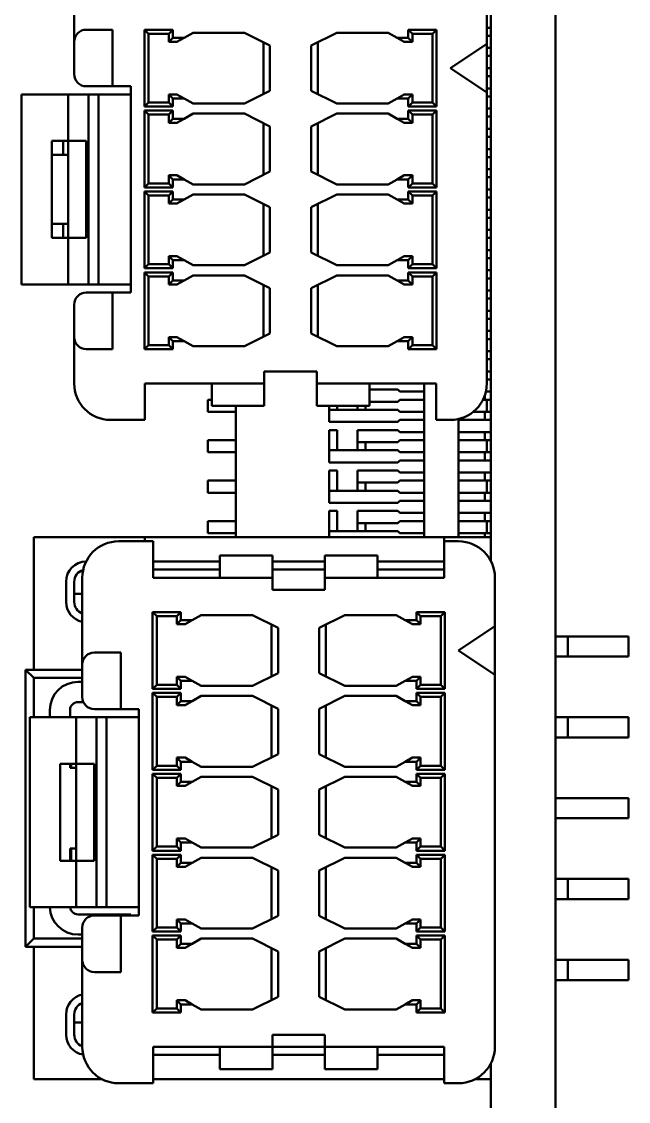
# Model space of a CAD drawing. Header units: millimetres. Extents: x 3100 to 5091, y 868 to 1900.
# Drawn here: x 3367.34 to 3382.34, y 1634.28 to 1660.98 of the extents above; entities that cross this region are included whole.
import ezdxf

# ---------------------------------------------------------------- set-up
doc = ezdxf.new("R2010")
doc.units = ezdxf.units.MM
doc.header["$LTSCALE"] = 1.8
doc.layers.add('외형선(ISO)', color=7, linetype='Continuous', lineweight=50)

msp = doc.modelspace()

# ---------------------------------------------------------------- linework, layer by layer
at = {"layer": '외형선(ISO)'}
for p, q in [((3378.94, 1647.639), (3378.94, 1690.226)), ((3380.54, 1690.226), (3380.54, 1611.026)), ((3368.64, 1660.476), (3368.64, 1661.626)), ((3378.84, 1661.626), (3378.84, 1660.426)), ((3369.24, 1660.776), (3368.94, 1660.776)), ((3369.24, 1660.776), (3369.59, 1660.776)), ((3369.59, 1660.476), (3369.59, 1660.776)), ((3370.38, 1660.776), (3370.38, 1658.876)), ((3371.08, 1660.776), (3370.38, 1660.776)), ((3370.38, 1660.776), (3370.48, 1660.676)), ((3371.08, 1660.776), (3370.98, 1660.676)), ((3371.08, 1660.576), (3371.08, 1660.776)), ((3376.9, 1660.776), (3376.9, 1660.576)), ((3377.6, 1660.776), (3376.9, 1660.776)), ((3376.9, 1660.776), (3377, 1660.676)), ((3377.6, 1660.776), (3377.5, 1660.676)), ((3377.6, 1658.876), (3377.6, 1660.776)), ((3378.94, 1660.826), (3378.84, 1660.826)), ((3368.64, 1659.676), (3368.64, 1660.476)), ((3369.59, 1659.676), (3369.59, 1660.476)), ((3370.48, 1660.676), (3370.48, 1658.976)), ((3370.98, 1660.676), (3370.48, 1660.676)), ((3370.98, 1660.476), (3370.98, 1660.676)), ((3371.08, 1660.576), (3370.98, 1660.476)), ((3371.18, 1660.476), (3370.98, 1660.476)), ((3371.358, 1660.576), (3371.08, 1660.576)), ((3371.358, 1660.576), (3371.18, 1660.476)), ((3371.58, 1660.701), (3371.358, 1660.576)), ((3371.58, 1660.701), (3372.85, 1660.701)), ((3372.85, 1660.701), (3373.48, 1660.386)), ((3374.5, 1660.386), (3375.13, 1660.701)), ((3375.13, 1660.701), (3376.4, 1660.701)), ((3376.622, 1660.576), (3376.4, 1660.701)), ((3376.9, 1660.576), (3376.622, 1660.576)), ((3376.622, 1660.576), (3376.8, 1660.476)), ((3377, 1660.476), (3376.8, 1660.476)), ((3376.9, 1660.576), (3377, 1660.476)), ((3377.5, 1660.676), (3377, 1660.676)), ((3377, 1660.676), (3377, 1660.476)), ((3377.5, 1658.976), (3377.5, 1660.676)), ((3378.84, 1660.626), (3378.94, 1660.626)), ((3373.32, 1660.466), (3373.32, 1659.186)), ((3373.48, 1660.386), (3373.48, 1659.266)), ((3374.5, 1659.266), (3374.5, 1660.386)), ((3374.66, 1659.186), (3374.66, 1660.466)), ((3378.84, 1660.426), (3377.94, 1659.826)), ((3378.84, 1659.226), (3378.84, 1660.426)), ((3378.84, 1660.326), (3378.94, 1660.326)), ((3378.94, 1660.126), (3378.84, 1660.126)), ((3369.59, 1659.376), (3369.59, 1659.676)), ((3377.94, 1659.826), (3378.84, 1659.226)), ((3378.94, 1659.826), (3378.84, 1659.826)), ((3378.84, 1659.626), (3378.94, 1659.626)), ((3368.49, 1659.176), (3367.34, 1659.176)), ((3367.34, 1659.176), (3367.34, 1654.476)), ((3368.99, 1659.176), (3368.49, 1659.176)), ((3368.49, 1659.176), (3368.49, 1658.026)), ((3368.94, 1659.376), (3369.24, 1659.376)), ((3368.99, 1654.476), (3368.99, 1659.176)), ((3369.24, 1659.176), (3368.99, 1659.176)), ((3369.59, 1659.376), (3369.24, 1659.376)), ((3369.387, 1659.176), (3369.24, 1659.176)), ((3369.24, 1659.176), (3369.24, 1654.476)), ((3369.886, 1659.176), (3369.387, 1659.176)), ((3369.59, 1659.376), (3370.04, 1659.376)), ((3370.04, 1659.176), (3369.886, 1659.176)), ((3370.04, 1654.276), (3370.04, 1659.376)), ((3370.98, 1659.176), (3371.18, 1659.176)), ((3370.98, 1658.976), (3370.98, 1659.176)), ((3371.08, 1659.076), (3370.98, 1659.176)), ((3371.358, 1659.076), (3371.18, 1659.176)), ((3373.48, 1659.266), (3372.85, 1658.951)), ((3375.13, 1658.951), (3374.5, 1659.266)), ((3376.622, 1659.076), (3376.8, 1659.176)), ((3376.8, 1659.176), (3377, 1659.176)), ((3376.9, 1659.076), (3377, 1659.176)), ((3377, 1659.176), (3377, 1658.976)), ((3378.84, 1659.326), (3378.94, 1659.326)), ((3378.84, 1659.226), (3378.84, 1652.026)), ((3370.38, 1658.876), (3370.48, 1658.976)), ((3370.38, 1658.876), (3371.08, 1658.876)), ((3370.48, 1658.976), (3370.98, 1658.976)), ((3371.08, 1658.876), (3370.98, 1658.976)), ((3371.08, 1659.076), (3371.358, 1659.076)), ((3371.08, 1658.876), (3371.08, 1659.076)), ((3371.358, 1659.076), (3371.58, 1658.951)), ((3372.85, 1658.951), (3371.58, 1658.951)), ((3376.4, 1658.951), (3375.13, 1658.951)), ((3376.4, 1658.951), (3376.622, 1659.076)), ((3376.622, 1659.076), (3376.9, 1659.076)), ((3376.9, 1659.076), (3376.9, 1658.876)), ((3376.9, 1658.876), (3377, 1658.976)), ((3376.9, 1658.876), (3377.6, 1658.876)), ((3377, 1658.976), (3377.5, 1658.976)), ((3377.6, 1658.876), (3377.5, 1658.976)), ((3378.94, 1659.126), (3378.84, 1659.126)), ((3370.38, 1658.776), (3370.38, 1656.876)), ((3371.08, 1658.776), (3370.38, 1658.776)), ((3370.38, 1658.776), (3370.48, 1658.676)), ((3370.48, 1658.676), (3370.48, 1656.976)), ((3370.98, 1658.676), (3370.48, 1658.676)), ((3371.08, 1658.776), (3370.98, 1658.676)), ((3370.98, 1658.476), (3370.98, 1658.676)), ((3371.08, 1658.576), (3371.08, 1658.776)), ((3371.58, 1658.701), (3371.358, 1658.576)), ((3371.58, 1658.701), (3372.85, 1658.701)), ((3372.85, 1658.701), (3373.48, 1658.386)), ((3374.5, 1658.386), (3375.13, 1658.701)), ((3375.13, 1658.701), (3376.4, 1658.701)), ((3376.622, 1658.576), (3376.4, 1658.701)), ((3376.9, 1658.776), (3376.9, 1658.576)), ((3377.6, 1658.776), (3376.9, 1658.776)), ((3376.9, 1658.776), (3377, 1658.676)), ((3377.5, 1658.676), (3377, 1658.676)), ((3377, 1658.676), (3377, 1658.476)), ((3377.6, 1658.776), (3377.5, 1658.676)), ((3377.5, 1656.976), (3377.5, 1658.676)), ((3377.6, 1656.876), (3377.6, 1658.776)), ((3378.94, 1658.826), (3378.84, 1658.826)), ((3378.84, 1658.626), (3378.94, 1658.626)), ((3371.08, 1658.576), (3370.98, 1658.476)), ((3371.18, 1658.476), (3370.98, 1658.476)), ((3371.358, 1658.576), (3371.08, 1658.576)), ((3371.358, 1658.576), (3371.18, 1658.476)), ((3373.32, 1658.466), (3373.32, 1657.186)), ((3373.48, 1658.386), (3373.48, 1657.266)), ((3374.5, 1657.266), (3374.5, 1658.386)), ((3374.66, 1657.186), (3374.66, 1658.466)), ((3376.9, 1658.576), (3376.622, 1658.576)), ((3376.622, 1658.576), (3376.8, 1658.476)), ((3377, 1658.476), (3376.8, 1658.476)), ((3376.9, 1658.576), (3377, 1658.476)), ((3378.84, 1658.326), (3378.94, 1658.326)), ((3378.94, 1658.126), (3378.84, 1658.126)), ((3368.49, 1658.026), (3368.09, 1658.026)), ((3368.09, 1658.026), (3368.09, 1655.626)), ((3368.366, 1658.026), (3368.366, 1657.678)), ((3368.936, 1658.026), (3368.49, 1658.026)), ((3368.49, 1655.626), (3368.49, 1658.026)), ((3368.936, 1655.626), (3368.936, 1658.026)), ((3378.94, 1657.826), (3378.84, 1657.826)), ((3368.09, 1657.678), (3368.49, 1657.678)), ((3378.84, 1657.626), (3378.94, 1657.626)), ((3378.84, 1657.326), (3378.94, 1657.326)), ((3370.98, 1657.176), (3371.18, 1657.176)), ((3370.98, 1656.976), (3370.98, 1657.176)), ((3371.08, 1657.076), (3370.98, 1657.176)), ((3371.08, 1657.076), (3371.358, 1657.076)), ((3371.08, 1656.876), (3371.08, 1657.076)), ((3371.358, 1657.076), (3371.18, 1657.176)), ((3371.358, 1657.076), (3371.58, 1656.951)), ((3373.48, 1657.266), (3372.85, 1656.951)), ((3375.13, 1656.951), (3374.5, 1657.266)), ((3376.4, 1656.951), (3376.622, 1657.076)), ((3376.622, 1657.076), (3376.8, 1657.176)), ((3376.622, 1657.076), (3376.9, 1657.076)), ((3376.8, 1657.176), (3377, 1657.176)), ((3376.9, 1657.076), (3377, 1657.176)), ((3376.9, 1657.076), (3376.9, 1656.876)), ((3377, 1657.176), (3377, 1656.976)), ((3378.94, 1657.126), (3378.84, 1657.126)), ((3370.38, 1656.876), (3370.48, 1656.976)), ((3370.38, 1656.876), (3371.08, 1656.876)), ((3370.38, 1656.776), (3370.38, 1654.876)), ((3371.08, 1656.776), (3370.38, 1656.776)), ((3370.38, 1656.776), (3370.48, 1656.676)), ((3370.48, 1656.976), (3370.98, 1656.976)), ((3371.08, 1656.876), (3370.98, 1656.976)), ((3371.08, 1656.776), (3370.98, 1656.676)), ((3371.08, 1656.576), (3371.08, 1656.776)), ((3372.85, 1656.951), (3371.58, 1656.951)), ((3376.4, 1656.951), (3375.13, 1656.951)), ((3376.9, 1656.876), (3377, 1656.976)), ((3376.9, 1656.876), (3377.6, 1656.876)), ((3376.9, 1656.776), (3376.9, 1656.576)), ((3377.6, 1656.776), (3376.9, 1656.776)), ((3376.9, 1656.776), (3377, 1656.676)), ((3377, 1656.976), (3377.5, 1656.976)), ((3377.6, 1656.876), (3377.5, 1656.976)), ((3377.6, 1656.776), (3377.5, 1656.676)), ((3377.6, 1654.876), (3377.6, 1656.776)), ((3378.94, 1656.826), (3378.84, 1656.826)), ((3370.48, 1656.676), (3370.48, 1654.976)), ((3370.98, 1656.676), (3370.48, 1656.676)), ((3370.98, 1656.476), (3370.98, 1656.676)), ((3371.08, 1656.576), (3370.98, 1656.476)), ((3371.18, 1656.476), (3370.98, 1656.476)), ((3371.358, 1656.576), (3371.08, 1656.576)), ((3371.358, 1656.576), (3371.18, 1656.476)), ((3371.58, 1656.701), (3371.358, 1656.576)), ((3371.58, 1656.701), (3372.85, 1656.701)), ((3372.85, 1656.701), (3373.48, 1656.386)), ((3374.5, 1656.386), (3375.13, 1656.701)), ((3375.13, 1656.701), (3376.4, 1656.701)), ((3376.622, 1656.576), (3376.4, 1656.701)), ((3376.9, 1656.576), (3376.622, 1656.576)), ((3376.622, 1656.576), (3376.8, 1656.476)), ((3377, 1656.476), (3376.8, 1656.476)), ((3376.9, 1656.576), (3377, 1656.476)), ((3377.5, 1656.676), (3377, 1656.676)), ((3377, 1656.676), (3377, 1656.476)), ((3377.5, 1654.976), (3377.5, 1656.676)), ((3378.84, 1656.626), (3378.94, 1656.626)), ((3373.32, 1656.466), (3373.32, 1655.186)), ((3373.48, 1656.386), (3373.48, 1655.266)), ((3374.5, 1655.266), (3374.5, 1656.386)), ((3374.66, 1655.186), (3374.66, 1656.466)), ((3378.84, 1656.326), (3378.94, 1656.326)), ((3368.09, 1655.978), (3368.49, 1655.978)), ((3368.366, 1655.978), (3368.366, 1655.626)), ((3378.94, 1656.126), (3378.84, 1656.126)), ((3378.94, 1655.826), (3378.84, 1655.826)), ((3368.49, 1655.626), (3368.09, 1655.626)), ((3368.936, 1655.626), (3368.49, 1655.626)), ((3368.49, 1655.626), (3368.49, 1654.476)), ((3378.84, 1655.626), (3378.94, 1655.626)), ((3370.98, 1655.176), (3371.18, 1655.176)), ((3370.98, 1654.976), (3370.98, 1655.176)), ((3371.08, 1655.076), (3370.98, 1655.176)), ((3371.358, 1655.076), (3371.18, 1655.176)), ((3373.48, 1655.266), (3372.85, 1654.951)), ((3375.13, 1654.951), (3374.5, 1655.266)), ((3376.622, 1655.076), (3376.8, 1655.176)), ((3376.8, 1655.176), (3377, 1655.176)), ((3376.9, 1655.076), (3377, 1655.176)), ((3377, 1655.176), (3377, 1654.976)), ((3378.84, 1655.326), (3378.94, 1655.326)), ((3370.38, 1654.876), (3370.48, 1654.976)), ((3370.38, 1654.876), (3371.08, 1654.876)), ((3370.48, 1654.976), (3370.98, 1654.976)), ((3371.08, 1654.876), (3370.98, 1654.976)), ((3371.08, 1655.076), (3371.358, 1655.076)), ((3371.08, 1654.876), (3371.08, 1655.076)), ((3371.358, 1655.076), (3371.58, 1654.951)), ((3372.85, 1654.951), (3371.58, 1654.951)), ((3376.4, 1654.951), (3375.13, 1654.951)), ((3376.4, 1654.951), (3376.622, 1655.076)), ((3376.622, 1655.076), (3376.9, 1655.076)), ((3376.9, 1655.076), (3376.9, 1654.876)), ((3376.9, 1654.876), (3377, 1654.976)), ((3376.9, 1654.876), (3377.6, 1654.876)), ((3377, 1654.976), (3377.5, 1654.976)), ((3377.6, 1654.876), (3377.5, 1654.976)), ((3378.94, 1655.126), (3378.84, 1655.126)), ((3370.38, 1654.776), (3370.38, 1652.876)), ((3371.08, 1654.776), (3370.38, 1654.776)), ((3370.38, 1654.776), (3370.48, 1654.676)), ((3370.48, 1654.676), (3370.48, 1652.976)), ((3370.98, 1654.676), (3370.48, 1654.676)), ((3371.08, 1654.776), (3370.98, 1654.676)), ((3370.98, 1654.476), (3370.98, 1654.676)), ((3371.08, 1654.576), (3371.08, 1654.776)), ((3371.58, 1654.701), (3371.358, 1654.576)), ((3371.58, 1654.701), (3372.85, 1654.701)), ((3372.85, 1654.701), (3373.48, 1654.386)), ((3374.5, 1654.386), (3375.13, 1654.701)), ((3375.13, 1654.701), (3376.4, 1654.701)), ((3376.622, 1654.576), (3376.4, 1654.701)), ((3376.9, 1654.776), (3376.9, 1654.576)), ((3377.6, 1654.776), (3376.9, 1654.776)), ((3376.9, 1654.776), (3377, 1654.676)), ((3377.5, 1654.676), (3377, 1654.676)), ((3377, 1654.676), (3377, 1654.476)), ((3377.6, 1654.776), (3377.5, 1654.676)), ((3377.5, 1652.976), (3377.5, 1654.676)), ((3377.6, 1652.876), (3377.6, 1654.776)), ((3378.94, 1654.826), (3378.84, 1654.826)), ((3378.84, 1654.626), (3378.94, 1654.626)), ((3368.49, 1654.476), (3367.34, 1654.476)), ((3368.99, 1654.476), (3368.49, 1654.476)), ((3369.24, 1654.476), (3368.99, 1654.476)), ((3369.387, 1654.476), (3369.24, 1654.476)), ((3369.886, 1654.476), (3369.387, 1654.476)), ((3370.04, 1654.476), (3369.886, 1654.476)), ((3371.08, 1654.576), (3370.98, 1654.476)), ((3371.18, 1654.476), (3370.98, 1654.476)), ((3371.358, 1654.576), (3371.08, 1654.576)), ((3371.358, 1654.576), (3371.18, 1654.476)), ((3373.32, 1654.466), (3373.32, 1653.186)), ((3373.48, 1654.386), (3373.48, 1653.266)), ((3374.5, 1653.266), (3374.5, 1654.386)), ((3374.66, 1653.186), (3374.66, 1654.466)), ((3376.9, 1654.576), (3376.622, 1654.576)), ((3376.622, 1654.576), (3376.8, 1654.476)), ((3377, 1654.476), (3376.8, 1654.476)), ((3376.9, 1654.576), (3377, 1654.476)), ((3369.24, 1654.276), (3368.94, 1654.276)), ((3369.24, 1654.276), (3369.59, 1654.276)), ((3369.59, 1654.276), (3370.04, 1654.276)), ((3369.59, 1653.976), (3369.59, 1654.276)), ((3378.84, 1654.326), (3378.94, 1654.326)), ((3378.94, 1654.126), (3378.84, 1654.126)), ((3368.64, 1653.976), (3368.64, 1653.176)), ((3369.59, 1653.976), (3369.59, 1653.176)), ((3378.94, 1653.826), (3378.84, 1653.826)), ((3378.84, 1653.626), (3378.94, 1653.626)), ((3373.48, 1653.266), (3372.85, 1652.951)), ((3375.13, 1652.951), (3374.5, 1653.266)), ((3378.84, 1653.326), (3378.94, 1653.326)), ((3368.64, 1652.026), (3368.64, 1653.176)), ((3369.59, 1652.876), (3369.59, 1653.176)), ((3370.98, 1653.176), (3371.18, 1653.176)), ((3371.08, 1653.076), (3370.98, 1653.176)), ((3370.98, 1652.976), (3370.98, 1653.176)), ((3371.08, 1653.076), (3371.358, 1653.076)), ((3371.08, 1652.876), (3371.08, 1653.076)), ((3371.358, 1653.076), (3371.18, 1653.176)), ((3371.358, 1653.076), (3371.58, 1652.951)), ((3376.4, 1652.951), (3376.622, 1653.076)), ((3376.622, 1653.076), (3376.8, 1653.176)), ((3376.622, 1653.076), (3376.9, 1653.076)), ((3376.8, 1653.176), (3377, 1653.176)), ((3376.9, 1653.076), (3377, 1653.176)), ((3376.9, 1653.076), (3376.9, 1652.876)), ((3377, 1653.176), (3377, 1652.976)), ((3378.94, 1653.126), (3378.84, 1653.126)), ((3368.94, 1652.876), (3369.24, 1652.876)), ((3369.59, 1652.876), (3369.24, 1652.876)), ((3370.38, 1652.876), (3370.48, 1652.976)), ((3370.38, 1652.876), (3371.08, 1652.876)), ((3370.48, 1652.976), (3370.98, 1652.976)), ((3371.08, 1652.876), (3370.98, 1652.976)), ((3372.85, 1652.951), (3371.58, 1652.951)), ((3376.4, 1652.951), (3375.13, 1652.951)), ((3376.9, 1652.876), (3377, 1652.976)), ((3376.9, 1652.876), (3377.6, 1652.876)), ((3377, 1652.976), (3377.5, 1652.976)), ((3377.6, 1652.876), (3377.5, 1652.976)), ((3378.94, 1652.826), (3378.84, 1652.826)), ((3378.84, 1652.626), (3378.94, 1652.626)), ((3374.64, 1652.326), (3373.34, 1652.326)), ((3373.34, 1652.326), (3373.34, 1652.026)), ((3374.64, 1652.026), (3374.64, 1652.326)), ((3378.84, 1652.326), (3378.94, 1652.326)), ((3373.34, 1652.026), (3370.39, 1652.026)), ((3370.39, 1651.126), (3370.39, 1652.026)), ((3372.04, 1651.476), (3372.04, 1652.026)), ((3373.34, 1652.026), (3373.34, 1651.476)), ((3377.59, 1652.026), (3374.64, 1652.026)), ((3374.64, 1651.476), (3374.64, 1652.026)), ((3375.94, 1652.026), (3375.94, 1651.476)), ((3377.29, 1652.026), (3377.29, 1648.226)), ((3377.59, 1651.126), (3377.59, 1652.026)), ((3378.94, 1652.126), (3378.84, 1652.126)), ((3376.641, 1651.876), (3375.94, 1651.876)), ((3376.641, 1651.876), (3376.69, 1651.826)), ((3377.29, 1651.826), (3376.69, 1651.826)), ((3378.79, 1651.626), (3378.79, 1651.731)), ((3378.94, 1651.826), (3378.818, 1651.826)), ((3372.04, 1651.626), (3371.94, 1651.626)), ((3371.94, 1651.626), (3371.94, 1651.326)), ((3373.34, 1651.476), (3372.04, 1651.476)), ((3372.64, 1651.476), (3372.64, 1648.226)), ((3375.94, 1651.476), (3374.64, 1651.476)), ((3374.94, 1651.376), (3374.94, 1651.476)), ((3375.14, 1651.376), (3375.14, 1651.476)), ((3375.64, 1651.376), (3375.64, 1651.476)), ((3375.84, 1651.376), (3375.84, 1651.476)), ((3375.94, 1651.576), (3376.643, 1651.576)), ((3376.69, 1651.626), (3376.643, 1651.576)), ((3377.29, 1651.626), (3376.69, 1651.626)), ((3378.746, 1651.626), (3378.79, 1651.626)), ((3378.79, 1651.626), (3378.94, 1651.626)), ((3378.84, 1651.326), (3378.84, 1651.626)), ((3372.64, 1651.326), (3371.94, 1651.326)), ((3374.94, 1651.076), (3374.94, 1651.376)), ((3375.24, 1651.376), (3374.94, 1651.376)), ((3376.64, 1651.376), (3375.24, 1651.376)), ((3376.69, 1651.326), (3376.64, 1651.376)), ((3376.69, 1651.326), (3377.29, 1651.326)), ((3378.14, 1648.226), (3378.14, 1651.149)), ((3378.506, 1651.326), (3378.69, 1651.326)), ((3378.69, 1651.326), (3378.79, 1651.326)), ((3378.79, 1651.326), (3378.94, 1651.326)), ((3378.79, 1651.126), (3378.79, 1651.326)), ((3370.39, 1651.126), (3369.54, 1651.126)), ((3375.24, 1651.076), (3374.94, 1651.076)), ((3374.94, 1650.376), (3374.94, 1650.876)), ((3374.94, 1650.876), (3375.14, 1650.876)), ((3375.14, 1650.376), (3375.14, 1650.876)), ((3375.24, 1651.076), (3376.64, 1651.076)), ((3375.94, 1650.876), (3375.64, 1650.876)), ((3375.64, 1650.576), (3375.64, 1650.876)), ((3376.641, 1650.876), (3375.94, 1650.876)), ((3376.64, 1651.076), (3376.69, 1651.126)), ((3376.641, 1650.876), (3376.69, 1650.826)), ((3377.29, 1651.126), (3376.69, 1651.126)), ((3377.94, 1651.126), (3377.59, 1651.126)), ((3378.69, 1651.126), (3378.14, 1651.126)), ((3378.69, 1651.126), (3378.79, 1651.126)), ((3378.94, 1651.126), (3378.79, 1651.126)), ((3372.64, 1650.626), (3371.94, 1650.626)), ((3371.94, 1650.626), (3371.94, 1650.326)), ((3376.69, 1650.626), (3376.643, 1650.576)), ((3377.29, 1650.826), (3376.69, 1650.826)), ((3377.29, 1650.626), (3376.69, 1650.626)), ((3378.69, 1650.826), (3378.14, 1650.826)), ((3378.69, 1650.626), (3378.14, 1650.626)), ((3378.69, 1650.826), (3378.79, 1650.826)), ((3378.69, 1650.626), (3378.79, 1650.626)), ((3378.94, 1650.826), (3378.79, 1650.826)), ((3378.79, 1650.626), (3378.79, 1650.826)), ((3378.79, 1650.626), (3378.94, 1650.626)), ((3378.84, 1650.326), (3378.84, 1650.626)), ((3375.24, 1650.376), (3374.94, 1650.376)), ((3374.94, 1650.076), (3374.94, 1650.376)), ((3376.64, 1650.376), (3375.24, 1650.376)), ((3375.94, 1650.576), (3375.64, 1650.576)), ((3375.64, 1650.376), (3375.64, 1650.576)), ((3375.84, 1650.376), (3375.84, 1650.576)), ((3375.94, 1650.576), (3376.643, 1650.576)), ((3376.69, 1650.326), (3376.64, 1650.376)), ((3372.64, 1650.326), (3371.94, 1650.326)), ((3375.24, 1650.076), (3374.94, 1650.076)), ((3375.24, 1650.076), (3376.64, 1650.076)), ((3376.64, 1650.076), (3376.69, 1650.126)), ((3376.69, 1650.326), (3377.29, 1650.326)), ((3377.29, 1650.126), (3376.69, 1650.126)), ((3378.14, 1650.326), (3378.69, 1650.326)), ((3378.69, 1650.126), (3378.14, 1650.126)), ((3378.69, 1650.326), (3378.79, 1650.326)), ((3378.69, 1650.126), (3378.79, 1650.126)), ((3378.79, 1650.326), (3378.94, 1650.326)), ((3378.79, 1650.126), (3378.79, 1650.326)), ((3378.94, 1650.126), (3378.79, 1650.126)), ((3374.94, 1649.376), (3374.94, 1649.876)), ((3374.94, 1649.876), (3375.14, 1649.876)), ((3375.14, 1649.376), (3375.14, 1649.876)), ((3375.94, 1649.876), (3375.64, 1649.876)), ((3375.64, 1649.576), (3375.64, 1649.876)), ((3376.641, 1649.876), (3375.94, 1649.876)), ((3376.641, 1649.876), (3376.69, 1649.826)), ((3377.29, 1649.826), (3376.69, 1649.826)), ((3378.69, 1649.826), (3378.14, 1649.826)), ((3378.69, 1649.826), (3378.79, 1649.826)), ((3378.94, 1649.826), (3378.79, 1649.826)), ((3378.79, 1649.626), (3378.79, 1649.826)), ((3372.64, 1649.626), (3371.94, 1649.626)), ((3371.94, 1649.626), (3371.94, 1649.326)), ((3375.94, 1649.576), (3375.64, 1649.576)), ((3375.64, 1649.376), (3375.64, 1649.576)), ((3375.84, 1649.376), (3375.84, 1649.576)), ((3375.94, 1649.576), (3376.643, 1649.576)), ((3376.69, 1649.626), (3376.643, 1649.576)), ((3377.29, 1649.626), (3376.69, 1649.626)), ((3378.69, 1649.626), (3378.14, 1649.626)), ((3378.69, 1649.626), (3378.79, 1649.626)), ((3378.79, 1649.626), (3378.94, 1649.626)), ((3378.84, 1649.326), (3378.84, 1649.626)), ((3372.64, 1649.326), (3371.94, 1649.326)), ((3374.94, 1649.076), (3374.94, 1649.376)), ((3375.24, 1649.376), (3374.94, 1649.376)), ((3376.64, 1649.376), (3375.24, 1649.376)), ((3376.69, 1649.326), (3376.64, 1649.376)), ((3376.69, 1649.326), (3377.29, 1649.326)), ((3378.14, 1649.326), (3378.69, 1649.326)), ((3378.69, 1649.326), (3378.79, 1649.326)), ((3378.79, 1649.326), (3378.94, 1649.326)), ((3378.79, 1649.126), (3378.79, 1649.326)), ((3375.24, 1649.076), (3374.94, 1649.076)), ((3375.24, 1649.076), (3376.64, 1649.076)), ((3376.64, 1649.076), (3376.69, 1649.126)), ((3377.29, 1649.126), (3376.69, 1649.126)), ((3378.69, 1649.126), (3378.14, 1649.126)), ((3378.69, 1649.126), (3378.79, 1649.126)), ((3378.94, 1649.126), (3378.79, 1649.126)), ((3374.94, 1648.376), (3374.94, 1648.876)), ((3374.94, 1648.876), (3375.14, 1648.876)), ((3375.14, 1648.376), (3375.14, 1648.876)), ((3375.94, 1648.876), (3375.64, 1648.876)), ((3375.64, 1648.576), (3375.64, 1648.876)), ((3376.641, 1648.876), (3375.94, 1648.876)), ((3376.641, 1648.876), (3376.69, 1648.826)), ((3377.29, 1648.826), (3376.69, 1648.826)), ((3378.69, 1648.826), (3378.14, 1648.826)), ((3378.69, 1648.826), (3378.79, 1648.826)), ((3378.94, 1648.826), (3378.79, 1648.826)), ((3378.79, 1648.626), (3378.79, 1648.826)), ((3372.64, 1648.626), (3371.94, 1648.626)), ((3371.94, 1648.626), (3371.94, 1648.326)), ((3375.94, 1648.576), (3375.64, 1648.576)), ((3375.64, 1648.376), (3375.64, 1648.576)), ((3375.84, 1648.376), (3375.84, 1648.576)), ((3375.94, 1648.576), (3376.643, 1648.576)), ((3376.69, 1648.626), (3376.643, 1648.576)), ((3377.29, 1648.626), (3376.69, 1648.626)), ((3378.69, 1648.626), (3378.14, 1648.626)), ((3378.69, 1648.626), (3378.79, 1648.626)), ((3378.79, 1648.626), (3378.94, 1648.626)), ((3378.84, 1648.326), (3378.84, 1648.626)), ((3367.64, 1648.226), (3370.39, 1648.226)), ((3367.64, 1644.951), (3367.64, 1648.226)), ((3370.39, 1648.226), (3371.19, 1648.226)), ((3370.39, 1648.126), (3370.39, 1648.226)), ((3371.19, 1648.226), (3376.99, 1648.226)), ((3372.64, 1648.326), (3371.94, 1648.326)), ((3374.94, 1648.226), (3374.94, 1648.376)), ((3375.24, 1648.376), (3374.94, 1648.376)), ((3376.64, 1648.376), (3375.24, 1648.376)), ((3376.69, 1648.326), (3376.64, 1648.376)), ((3376.69, 1648.326), (3377.29, 1648.326)), ((3376.99, 1648.226), (3377.79, 1648.226)), ((3377.79, 1648.226), (3378.94, 1648.226)), ((3377.79, 1648.126), (3377.79, 1648.226)), ((3378.14, 1648.326), (3378.69, 1648.326)), ((3378.69, 1648.326), (3378.79, 1648.326)), ((3378.79, 1648.326), (3378.94, 1648.326)), ((3378.79, 1648.226), (3378.79, 1648.326)), ((3370.59, 1648.126), (3369.74, 1648.126)), ((3370.59, 1648.126), (3370.59, 1647.226)), ((3378.14, 1648.126), (3377.79, 1648.126)), ((3377.79, 1648.126), (3377.79, 1647.226)), ((3372.24, 1647.776), (3373.54, 1647.776)), ((3372.24, 1647.226), (3372.24, 1647.776)), ((3373.54, 1647.776), (3373.54, 1647.226)), ((3374.84, 1647.226), (3374.84, 1647.776)), ((3374.84, 1647.776), (3376.14, 1647.776)), ((3376.14, 1647.776), (3376.14, 1647.226)), ((3371.19, 1647.626), (3370.59, 1647.626)), ((3371.19, 1647.426), (3370.59, 1647.426)), ((3371.19, 1647.626), (3372.24, 1647.626)), ((3371.19, 1647.426), (3372.24, 1647.426)), ((3373.54, 1647.626), (3374.84, 1647.626)), ((3373.54, 1647.426), (3374.84, 1647.426)), ((3376.14, 1647.626), (3376.99, 1647.626)), ((3376.14, 1647.426), (3376.99, 1647.426)), ((3377.79, 1647.626), (3376.99, 1647.626)), ((3377.79, 1647.426), (3376.99, 1647.426)), ((3368.44, 1647.126), (3368.44, 1646.626)), ((3368.64, 1647.126), (3368.64, 1646.626)), ((3368.84, 1645.076), (3368.84, 1647.226)), ((3370.59, 1647.226), (3373.54, 1647.226)), ((3373.54, 1647.226), (3373.54, 1646.926)), ((3374.84, 1647.226), (3377.79, 1647.226)), ((3374.84, 1646.926), (3374.84, 1647.226)), ((3379.04, 1647.226), (3379.04, 1646.026)), ((3373.54, 1646.926), (3374.84, 1646.926)), ((3368.84, 1646.826), (3368.64, 1646.826)), ((3370.58, 1646.376), (3370.58, 1644.476)), ((3371.28, 1646.376), (3370.58, 1646.376)), ((3370.58, 1646.376), (3370.68, 1646.276)), ((3371.28, 1646.376), (3371.18, 1646.276)), ((3371.28, 1646.176), (3371.28, 1646.376)), ((3377.1, 1646.376), (3377.1, 1646.176)), ((3377.8, 1646.376), (3377.1, 1646.376)), ((3377.1, 1646.376), (3377.2, 1646.276)), ((3377.8, 1646.376), (3377.7, 1646.276)), ((3377.8, 1644.476), (3377.8, 1646.376)), ((3370.68, 1646.276), (3370.68, 1644.576)), ((3371.18, 1646.276), (3370.68, 1646.276)), ((3371.18, 1646.076), (3371.18, 1646.276)), ((3371.28, 1646.176), (3371.18, 1646.076)), ((3371.38, 1646.076), (3371.18, 1646.076)), ((3371.558, 1646.176), (3371.28, 1646.176)), ((3371.558, 1646.176), (3371.38, 1646.076)), ((3371.78, 1646.301), (3371.558, 1646.176)), ((3371.78, 1646.301), (3373.05, 1646.301)), ((3373.05, 1646.301), (3373.68, 1645.986)), ((3373.52, 1646.066), (3373.52, 1644.786)), ((3374.7, 1645.986), (3375.33, 1646.301)), ((3374.86, 1644.786), (3374.86, 1646.066)), ((3375.33, 1646.301), (3376.6, 1646.301)), ((3376.822, 1646.176), (3376.6, 1646.301)), ((3377.1, 1646.176), (3376.822, 1646.176)), ((3376.822, 1646.176), (3377, 1646.076)), ((3377.2, 1646.076), (3377, 1646.076)), ((3377.1, 1646.176), (3377.2, 1646.076)), ((3377.7, 1646.276), (3377.2, 1646.276)), ((3377.2, 1646.276), (3377.2, 1646.076)), ((3377.7, 1644.576), (3377.7, 1646.276)), ((3373.68, 1645.986), (3373.68, 1644.866)), ((3374.7, 1644.866), (3374.7, 1645.986)), ((3379.04, 1646.026), (3378.14, 1645.426)), ((3379.04, 1644.826), (3379.04, 1646.026)), ((3380.54, 1645.776), (3380.84, 1645.776)), ((3380.84, 1645.776), (3382.34, 1645.776)), ((3380.84, 1645.276), (3380.84, 1645.776)), ((3382.34, 1645.276), (3382.34, 1645.776)), ((3369.44, 1645.376), (3369.14, 1645.376)), ((3369.44, 1645.376), (3369.79, 1645.376)), ((3369.79, 1645.076), (3369.79, 1645.376)), ((3378.14, 1645.426), (3379.04, 1644.826)), ((3380.54, 1645.276), (3380.84, 1645.276)), ((3380.84, 1645.276), (3382.34, 1645.276)), ((3368.84, 1644.276), (3368.84, 1645.076)), ((3369.79, 1644.276), (3369.79, 1645.076)), ((3367.64, 1644.751), (3367.44, 1644.951)), ((3367.44, 1638.101), (3367.44, 1644.951)), ((3367.44, 1644.951), (3368.84, 1644.951)), ((3367.64, 1644.751), (3368.84, 1644.751)), ((3367.64, 1643.776), (3367.64, 1644.751)), ((3371.18, 1644.776), (3371.38, 1644.776)), ((3371.18, 1644.576), (3371.18, 1644.776)), ((3371.28, 1644.676), (3371.18, 1644.776)), ((3371.558, 1644.676), (3371.38, 1644.776)), ((3373.68, 1644.866), (3373.05, 1644.551)), ((3375.33, 1644.551), (3374.7, 1644.866)), ((3376.822, 1644.676), (3377, 1644.776)), ((3377, 1644.776), (3377.2, 1644.776)), ((3377.1, 1644.676), (3377.2, 1644.776)), ((3377.2, 1644.776), (3377.2, 1644.576)), ((3379.04, 1644.826), (3379.04, 1635.626)), ((3368.737, 1644.651), (3368.84, 1644.651)), ((3370.58, 1644.476), (3370.68, 1644.576)), ((3370.58, 1644.476), (3371.28, 1644.476)), ((3370.68, 1644.576), (3371.18, 1644.576)), ((3371.28, 1644.476), (3371.18, 1644.576)), ((3371.28, 1644.676), (3371.558, 1644.676)), ((3371.28, 1644.476), (3371.28, 1644.676)), ((3371.558, 1644.676), (3371.78, 1644.551)), ((3373.05, 1644.551), (3371.78, 1644.551)), ((3376.6, 1644.551), (3375.33, 1644.551)), ((3376.6, 1644.551), (3376.822, 1644.676)), ((3376.822, 1644.676), (3377.1, 1644.676)), ((3377.1, 1644.676), (3377.1, 1644.476)), ((3377.1, 1644.476), (3377.2, 1644.576)), ((3377.1, 1644.476), (3377.8, 1644.476)), ((3377.2, 1644.576), (3377.7, 1644.576)), ((3377.8, 1644.476), (3377.7, 1644.576)), ((3369.79, 1643.976), (3369.79, 1644.276)), ((3370.58, 1644.376), (3370.58, 1642.476)), ((3371.28, 1644.376), (3370.58, 1644.376)), ((3370.58, 1644.376), (3370.68, 1644.276)), ((3370.68, 1644.276), (3370.68, 1642.576)), ((3371.18, 1644.276), (3370.68, 1644.276)), ((3371.28, 1644.376), (3371.18, 1644.276)), ((3371.18, 1644.076), (3371.18, 1644.276)), ((3371.28, 1644.176), (3371.28, 1644.376)), ((3371.78, 1644.301), (3371.558, 1644.176)), ((3371.78, 1644.301), (3373.05, 1644.301)), ((3373.05, 1644.301), (3373.68, 1643.986)), ((3374.7, 1643.986), (3375.33, 1644.301)), ((3375.33, 1644.301), (3376.6, 1644.301)), ((3376.822, 1644.176), (3376.6, 1644.301)), ((3377.1, 1644.376), (3377.1, 1644.176)), ((3377.8, 1644.376), (3377.1, 1644.376)), ((3377.1, 1644.376), (3377.2, 1644.276)), ((3377.7, 1644.276), (3377.2, 1644.276)), ((3377.2, 1644.276), (3377.2, 1644.076)), ((3377.8, 1644.376), (3377.7, 1644.276)), ((3377.7, 1642.576), (3377.7, 1644.276)), ((3377.8, 1642.476), (3377.8, 1644.376)), ((3368.037, 1643.776), (3368.037, 1643.951)), ((3368.537, 1643.951), (3368.537, 1643.776)), ((3368.737, 1644.151), (3368.867, 1644.151)), ((3369.14, 1643.976), (3369.44, 1643.976)), ((3369.79, 1643.976), (3369.44, 1643.976)), ((3369.79, 1643.976), (3370.24, 1643.976)), ((3370.24, 1638.876), (3370.24, 1643.976)), ((3371.28, 1644.176), (3371.18, 1644.076)), ((3371.38, 1644.076), (3371.18, 1644.076)), ((3371.558, 1644.176), (3371.28, 1644.176)), ((3371.558, 1644.176), (3371.38, 1644.076)), ((3373.52, 1644.066), (3373.52, 1642.786)), ((3373.68, 1643.986), (3373.68, 1642.866)), ((3374.7, 1642.866), (3374.7, 1643.986)), ((3374.86, 1642.786), (3374.86, 1644.066)), ((3377.1, 1644.176), (3376.822, 1644.176)), ((3376.822, 1644.176), (3377, 1644.076)), ((3377.2, 1644.076), (3377, 1644.076)), ((3377.1, 1644.176), (3377.2, 1644.076)), ((3368.69, 1643.776), (3367.54, 1643.776)), ((3367.54, 1643.776), (3367.54, 1639.076)), ((3369.19, 1643.776), (3368.69, 1643.776)), ((3368.69, 1643.776), (3368.69, 1642.626)), ((3369.19, 1639.076), (3369.19, 1643.776)), ((3369.44, 1643.776), (3369.19, 1643.776)), ((3369.587, 1643.776), (3369.44, 1643.776)), ((3369.44, 1643.776), (3369.44, 1639.076)), ((3370.086, 1643.776), (3369.587, 1643.776)), ((3370.24, 1643.776), (3370.086, 1643.776)), ((3380.54, 1643.776), (3380.84, 1643.776)), ((3380.84, 1643.776), (3382.34, 1643.776)), ((3380.84, 1643.276), (3380.84, 1643.776)), ((3382.34, 1643.276), (3382.34, 1643.776)), ((3380.54, 1643.276), (3380.84, 1643.276)), ((3380.84, 1643.276), (3382.34, 1643.276)), ((3373.68, 1642.866), (3373.05, 1642.551)), ((3375.33, 1642.551), (3374.7, 1642.866)), ((3368.69, 1642.626), (3368.29, 1642.626)), ((3368.29, 1642.626), (3368.29, 1640.226)), ((3368.537, 1642.626), (3368.537, 1642.526)), ((3368.566, 1642.626), (3368.566, 1642.526)), ((3369.136, 1642.626), (3368.69, 1642.626)), ((3368.69, 1640.226), (3368.69, 1642.626)), ((3369.136, 1640.226), (3369.136, 1642.626)), ((3371.18, 1642.776), (3371.38, 1642.776)), ((3371.18, 1642.576), (3371.18, 1642.776)), ((3371.28, 1642.676), (3371.18, 1642.776)), ((3371.28, 1642.676), (3371.558, 1642.676)), ((3371.28, 1642.476), (3371.28, 1642.676)), ((3371.558, 1642.676), (3371.38, 1642.776)), ((3371.558, 1642.676), (3371.78, 1642.551)), ((3376.6, 1642.551), (3376.822, 1642.676)), ((3376.822, 1642.676), (3377, 1642.776)), ((3376.822, 1642.676), (3377.1, 1642.676)), ((3377, 1642.776), (3377.2, 1642.776)), ((3377.1, 1642.676), (3377.2, 1642.776)), ((3377.1, 1642.676), (3377.1, 1642.476)), ((3377.2, 1642.776), (3377.2, 1642.576)), ((3368.69, 1642.526), (3368.537, 1642.526)), ((3370.58, 1642.476), (3370.68, 1642.576)), ((3370.58, 1642.476), (3371.28, 1642.476)), ((3370.58, 1642.376), (3370.58, 1640.476)), ((3371.28, 1642.376), (3370.58, 1642.376)), ((3370.58, 1642.376), (3370.68, 1642.276)), ((3370.68, 1642.576), (3371.18, 1642.576)), ((3371.28, 1642.476), (3371.18, 1642.576)), ((3371.28, 1642.376), (3371.18, 1642.276)), ((3371.28, 1642.176), (3371.28, 1642.376)), ((3373.05, 1642.551), (3371.78, 1642.551)), ((3376.6, 1642.551), (3375.33, 1642.551)), ((3377.1, 1642.476), (3377.2, 1642.576)), ((3377.1, 1642.476), (3377.8, 1642.476)), ((3377.1, 1642.376), (3377.1, 1642.176)), ((3377.8, 1642.376), (3377.1, 1642.376)), ((3377.1, 1642.376), (3377.2, 1642.276)), ((3377.2, 1642.576), (3377.7, 1642.576)), ((3377.8, 1642.476), (3377.7, 1642.576)), ((3377.8, 1642.376), (3377.7, 1642.276)), ((3377.8, 1640.476), (3377.8, 1642.376)), ((3370.68, 1642.276), (3370.68, 1640.576)), ((3371.18, 1642.276), (3370.68, 1642.276)), ((3371.18, 1642.076), (3371.18, 1642.276)), ((3371.28, 1642.176), (3371.18, 1642.076)), ((3371.38, 1642.076), (3371.18, 1642.076)), ((3371.558, 1642.176), (3371.28, 1642.176)), ((3371.558, 1642.176), (3371.38, 1642.076)), ((3371.78, 1642.301), (3371.558, 1642.176)), ((3371.78, 1642.301), (3373.05, 1642.301)), ((3373.05, 1642.301), (3373.68, 1641.986)), ((3373.52, 1642.066), (3373.52, 1640.786)), ((3374.7, 1641.986), (3375.33, 1642.301)), ((3374.86, 1640.786), (3374.86, 1642.066)), ((3375.33, 1642.301), (3376.6, 1642.301)), ((3376.822, 1642.176), (3376.6, 1642.301)), ((3377.1, 1642.176), (3376.822, 1642.176)), ((3376.822, 1642.176), (3377, 1642.076)), ((3377.2, 1642.076), (3377, 1642.076)), ((3377.1, 1642.176), (3377.2, 1642.076)), ((3377.7, 1642.276), (3377.2, 1642.276)), ((3377.2, 1642.276), (3377.2, 1642.076)), ((3377.7, 1640.576), (3377.7, 1642.276)), ((3373.68, 1641.986), (3373.68, 1640.866)), ((3374.7, 1640.866), (3374.7, 1641.986)), ((3382.34, 1641.776), (3380.54, 1641.776)), ((3382.34, 1641.776), (3382.34, 1641.276)), ((3382.34, 1641.276), (3380.54, 1641.276)), ((3371.18, 1640.776), (3371.38, 1640.776)), ((3371.18, 1640.576), (3371.18, 1640.776)), ((3371.28, 1640.676), (3371.18, 1640.776)), ((3371.558, 1640.676), (3371.38, 1640.776)), ((3373.68, 1640.866), (3373.05, 1640.551)), ((3375.33, 1640.551), (3374.7, 1640.866)), ((3376.822, 1640.676), (3377, 1640.776)), ((3377, 1640.776), (3377.2, 1640.776)), ((3377.1, 1640.676), (3377.2, 1640.776)), ((3377.2, 1640.776), (3377.2, 1640.576)), ((3368.537, 1640.526), (3368.537, 1640.226)), ((3368.537, 1640.526), (3368.69, 1640.526)), ((3368.566, 1640.526), (3368.566, 1640.226)), ((3370.58, 1640.476), (3370.68, 1640.576)), ((3370.58, 1640.476), (3371.28, 1640.476)), ((3370.68, 1640.576), (3371.18, 1640.576)), ((3371.28, 1640.476), (3371.18, 1640.576)), ((3371.28, 1640.676), (3371.558, 1640.676)), ((3371.28, 1640.476), (3371.28, 1640.676)), ((3371.558, 1640.676), (3371.78, 1640.551)), ((3373.05, 1640.551), (3371.78, 1640.551)), ((3376.6, 1640.551), (3375.33, 1640.551)), ((3376.6, 1640.551), (3376.822, 1640.676)), ((3376.822, 1640.676), (3377.1, 1640.676)), ((3377.1, 1640.676), (3377.1, 1640.476)), ((3377.1, 1640.476), (3377.2, 1640.576)), ((3377.1, 1640.476), (3377.8, 1640.476)), ((3377.2, 1640.576), (3377.7, 1640.576)), ((3377.8, 1640.476), (3377.7, 1640.576)), ((3368.69, 1640.226), (3368.29, 1640.226)), ((3369.136, 1640.226), (3368.69, 1640.226)), ((3368.69, 1640.226), (3368.69, 1639.076)), ((3370.58, 1640.376), (3370.58, 1638.476)), ((3371.28, 1640.376), (3370.58, 1640.376)), ((3370.58, 1640.376), (3370.68, 1640.276)), ((3370.68, 1640.276), (3370.68, 1638.576)), ((3371.18, 1640.276), (3370.68, 1640.276)), ((3371.28, 1640.376), (3371.18, 1640.276)), ((3371.18, 1640.076), (3371.18, 1640.276)), ((3371.28, 1640.176), (3371.28, 1640.376)), ((3371.78, 1640.301), (3371.558, 1640.176)), ((3371.78, 1640.301), (3373.05, 1640.301)), ((3373.05, 1640.301), (3373.68, 1639.986)), ((3374.7, 1639.986), (3375.33, 1640.301)), ((3375.33, 1640.301), (3376.6, 1640.301)), ((3376.822, 1640.176), (3376.6, 1640.301)), ((3377.1, 1640.376), (3377.1, 1640.176)), ((3377.8, 1640.376), (3377.1, 1640.376)), ((3377.1, 1640.376), (3377.2, 1640.276)), ((3377.7, 1640.276), (3377.2, 1640.276)), ((3377.2, 1640.276), (3377.2, 1640.076)), ((3377.8, 1640.376), (3377.7, 1640.276)), ((3377.7, 1638.576), (3377.7, 1640.276)), ((3377.8, 1638.476), (3377.8, 1640.376)), ((3371.28, 1640.176), (3371.18, 1640.076)), ((3371.38, 1640.076), (3371.18, 1640.076)), ((3371.558, 1640.176), (3371.28, 1640.176)), ((3371.558, 1640.176), (3371.38, 1640.076)), ((3373.52, 1640.066), (3373.52, 1638.786)), ((3373.68, 1639.986), (3373.68, 1638.866)), ((3374.7, 1638.866), (3374.7, 1639.986)), ((3374.86, 1638.786), (3374.86, 1640.066)), ((3377.1, 1640.176), (3376.822, 1640.176)), ((3376.822, 1640.176), (3377, 1640.076)), ((3377.2, 1640.076), (3377, 1640.076)), ((3377.1, 1640.176), (3377.2, 1640.076)), ((3380.54, 1639.776), (3380.84, 1639.776)), ((3380.84, 1639.776), (3382.34, 1639.776)), ((3380.84, 1639.276), (3380.84, 1639.776)), ((3382.34, 1639.276), (3382.34, 1639.776)), ((3380.54, 1639.276), (3380.84, 1639.276)), ((3380.84, 1639.276), (3382.34, 1639.276)), ((3368.69, 1639.076), (3367.54, 1639.076)), ((3367.64, 1638.301), (3367.64, 1639.076)), ((3369.19, 1639.076), (3368.69, 1639.076)), ((3369.59, 1638.901), (3368.737, 1638.901)), ((3369.44, 1638.876), (3369.14, 1638.876)), ((3369.44, 1639.076), (3369.19, 1639.076)), ((3369.587, 1639.076), (3369.44, 1639.076)), ((3369.44, 1638.876), (3369.79, 1638.876)), ((3370.086, 1639.076), (3369.587, 1639.076)), ((3369.64, 1638.901), (3369.59, 1638.901)), ((3369.59, 1638.901), (3369.59, 1638.876)), ((3369.64, 1638.876), (3369.64, 1638.901)), ((3369.64, 1638.901), (3369.74, 1638.901)), ((3369.74, 1638.876), (3369.74, 1638.901)), ((3370.04, 1638.901), (3369.74, 1638.901)), ((3369.79, 1638.876), (3370.24, 1638.876)), ((3369.79, 1638.576), (3369.79, 1638.876)), ((3370.04, 1638.876), (3370.04, 1638.901)), ((3370.24, 1639.076), (3370.086, 1639.076)), ((3373.68, 1638.866), (3373.05, 1638.551)), ((3375.33, 1638.551), (3374.7, 1638.866)), ((3371.18, 1638.776), (3371.38, 1638.776)), ((3371.18, 1638.576), (3371.18, 1638.776)), ((3371.28, 1638.676), (3371.18, 1638.776)), ((3371.28, 1638.676), (3371.558, 1638.676)), ((3371.28, 1638.476), (3371.28, 1638.676)), ((3371.558, 1638.676), (3371.38, 1638.776)), ((3371.558, 1638.676), (3371.78, 1638.551)), ((3376.6, 1638.551), (3376.822, 1638.676)), ((3376.822, 1638.676), (3377, 1638.776)), ((3376.822, 1638.676), (3377.1, 1638.676)), ((3377, 1638.776), (3377.2, 1638.776)), ((3377.1, 1638.676), (3377.2, 1638.776)), ((3377.1, 1638.676), (3377.1, 1638.476)), ((3377.2, 1638.776), (3377.2, 1638.576)), ((3368.84, 1638.401), (3368.737, 1638.401)), ((3368.84, 1638.576), (3368.84, 1637.776)), ((3369.79, 1638.576), (3369.79, 1637.776)), ((3370.58, 1638.476), (3370.68, 1638.576)), ((3370.58, 1638.476), (3371.28, 1638.476)), ((3370.58, 1638.376), (3370.58, 1636.476)), ((3371.28, 1638.376), (3370.58, 1638.376)), ((3370.58, 1638.376), (3370.68, 1638.276)), ((3370.68, 1638.576), (3371.18, 1638.576)), ((3371.28, 1638.476), (3371.18, 1638.576)), ((3371.28, 1638.376), (3371.18, 1638.276)), ((3371.28, 1638.176), (3371.28, 1638.376)), ((3373.05, 1638.551), (3371.78, 1638.551)), ((3376.6, 1638.551), (3375.33, 1638.551)), ((3377.1, 1638.476), (3377.2, 1638.576)), ((3377.1, 1638.476), (3377.8, 1638.476)), ((3377.1, 1638.376), (3377.1, 1638.176)), ((3377.8, 1638.376), (3377.1, 1638.376)), ((3377.1, 1638.376), (3377.2, 1638.276)), ((3377.2, 1638.576), (3377.7, 1638.576)), ((3377.8, 1638.476), (3377.7, 1638.576)), ((3377.8, 1638.376), (3377.7, 1638.276)), ((3377.8, 1636.476), (3377.8, 1638.376)), ((3367.44, 1638.101), (3367.64, 1638.301)), ((3367.44, 1638.101), (3368.84, 1638.101)), ((3367.64, 1638.301), (3368.84, 1638.301)), ((3367.64, 1634.826), (3367.64, 1638.101)), ((3370.68, 1638.276), (3370.68, 1636.576)), ((3371.18, 1638.276), (3370.68, 1638.276)), ((3371.18, 1638.076), (3371.18, 1638.276)), ((3371.28, 1638.176), (3371.18, 1638.076)), ((3371.38, 1638.076), (3371.18, 1638.076)), ((3371.558, 1638.176), (3371.28, 1638.176)), ((3371.558, 1638.176), (3371.38, 1638.076)), ((3371.78, 1638.301), (3371.558, 1638.176)), ((3371.78, 1638.301), (3373.05, 1638.301)), ((3373.05, 1638.301), (3373.68, 1637.986)), ((3373.52, 1638.066), (3373.52, 1636.786)), ((3374.7, 1637.986), (3375.33, 1638.301)), ((3374.86, 1636.786), (3374.86, 1638.066)), ((3375.33, 1638.301), (3376.6, 1638.301)), ((3376.822, 1638.176), (3376.6, 1638.301)), ((3377.1, 1638.176), (3376.822, 1638.176)), ((3376.822, 1638.176), (3377, 1638.076)), ((3377.2, 1638.076), (3377, 1638.076)), ((3377.1, 1638.176), (3377.2, 1638.076)), ((3377.7, 1638.276), (3377.2, 1638.276)), ((3377.2, 1638.276), (3377.2, 1638.076)), ((3377.7, 1636.576), (3377.7, 1638.276)), ((3373.68, 1637.986), (3373.68, 1636.866)), ((3374.7, 1636.866), (3374.7, 1637.986)), ((3368.84, 1635.626), (3368.84, 1637.776)), ((3369.79, 1637.476), (3369.79, 1637.776)), ((3380.54, 1637.776), (3380.84, 1637.776)), ((3380.84, 1637.776), (3382.34, 1637.776)), ((3380.84, 1637.276), (3380.84, 1637.776)), ((3382.34, 1637.276), (3382.34, 1637.776)), ((3369.14, 1637.476), (3369.44, 1637.476)), ((3369.79, 1637.476), (3369.44, 1637.476)), ((3380.54, 1637.276), (3380.84, 1637.276)), ((3380.84, 1637.276), (3382.34, 1637.276)), ((3371.18, 1636.776), (3371.38, 1636.776)), ((3371.28, 1636.676), (3371.18, 1636.776)), ((3371.18, 1636.576), (3371.18, 1636.776)), ((3371.558, 1636.676), (3371.38, 1636.776)), ((3373.68, 1636.866), (3373.05, 1636.551)), ((3375.33, 1636.551), (3374.7, 1636.866)), ((3376.822, 1636.676), (3377, 1636.776)), ((3377, 1636.776), (3377.2, 1636.776)), ((3377.1, 1636.676), (3377.2, 1636.776)), ((3377.2, 1636.776), (3377.2, 1636.576)), ((3370.58, 1636.476), (3370.68, 1636.576)), ((3370.58, 1636.476), (3371.28, 1636.476)), ((3370.68, 1636.576), (3371.18, 1636.576)), ((3371.28, 1636.476), (3371.18, 1636.576)), ((3371.28, 1636.676), (3371.558, 1636.676)), ((3371.28, 1636.476), (3371.28, 1636.676)), ((3371.558, 1636.676), (3371.78, 1636.551)), ((3373.05, 1636.551), (3371.78, 1636.551)), ((3376.6, 1636.551), (3375.33, 1636.551)), ((3376.6, 1636.551), (3376.822, 1636.676)), ((3376.822, 1636.676), (3377.1, 1636.676)), ((3377.1, 1636.676), (3377.1, 1636.476)), ((3377.1, 1636.476), (3377.2, 1636.576)), ((3377.1, 1636.476), (3377.8, 1636.476)), ((3377.2, 1636.576), (3377.7, 1636.576)), ((3377.8, 1636.476), (3377.7, 1636.576)), ((3368.44, 1636.426), (3368.44, 1635.926)), ((3368.64, 1636.426), (3368.64, 1635.926)), ((3368.64, 1636.226), (3368.84, 1636.226)), ((3374.84, 1635.926), (3373.54, 1635.926)), ((3373.54, 1635.926), (3373.54, 1635.626)), ((3374.84, 1635.626), (3374.84, 1635.926)), ((3373.54, 1635.626), (3370.59, 1635.626)), ((3370.59, 1634.726), (3370.59, 1635.626)), ((3371.19, 1635.426), (3370.59, 1635.426)), ((3371.19, 1635.426), (3372.24, 1635.426)), ((3372.24, 1635.076), (3372.24, 1635.626)), ((3373.54, 1635.626), (3374.84, 1635.626)), ((3373.54, 1635.626), (3373.54, 1635.076)), ((3373.54, 1635.426), (3374.84, 1635.426)), ((3377.79, 1635.626), (3374.84, 1635.626)), ((3374.84, 1635.076), (3374.84, 1635.626)), ((3376.14, 1635.626), (3376.14, 1635.076)), ((3376.14, 1635.426), (3376.99, 1635.426)), ((3377.79, 1635.426), (3376.99, 1635.426)), ((3377.79, 1634.726), (3377.79, 1635.626)), ((3378.94, 1611.626), (3378.94, 1635.214)), ((3373.54, 1635.076), (3372.24, 1635.076)), ((3376.14, 1635.076), (3374.84, 1635.076)), ((3367.64, 1634.826), (3369.328, 1634.826)), ((3370.59, 1634.726), (3369.74, 1634.726)), ((3370.59, 1634.826), (3371.19, 1634.826)), ((3371.19, 1634.826), (3376.99, 1634.826)), ((3376.99, 1634.826), (3377.79, 1634.826)), ((3378.14, 1634.726), (3377.79, 1634.726)), ((3378.552, 1634.826), (3378.94, 1634.826))]:
    msp.add_line(p, q, dxfattribs=at)
for centre, radius, start, end in [((3368.94, 1660.476), 0.3, 90, 180), ((3368.94, 1659.676), 0.3, 180, 270), ((3368.94, 1653.976), 0.3, 90, 180), ((3368.94, 1653.176), 0.3, 180, 270), ((3369.54, 1652.026), 0.9, 180, 270), ((3377.94, 1652.026), 0.9, 270, 0), ((3369.74, 1647.226), 0.9, 90, 180), ((3378.14, 1647.226), 0.9, 0, 90), ((3368.94, 1647.126), 0.5, 90.7157, 180), ((3368.94, 1647.126), 0.3, 105.4453, 180), ((3368.94, 1646.626), 0.5, 180, 258.463), ((3368.94, 1646.626), 0.3, 180, 250.5288), ((3369.14, 1645.076), 0.3, 90, 180), ((3368.737, 1643.951), 0.7, 90, 180), ((3369.14, 1644.276), 0.3, 180, 270), ((3368.737, 1643.951), 0.2, 90, 180), ((3368.737, 1639.101), 0.7, 182.0467, 270), ((3368.737, 1639.101), 0.2, 187.1808, 270), ((3369.14, 1638.576), 0.3, 90, 180), ((3369.14, 1637.776), 0.3, 180, 270), ((3368.94, 1636.426), 0.5, 101.537, 180), ((3368.94, 1636.426), 0.3, 109.4712, 180), ((3368.94, 1635.926), 0.5, 180, 260.9207), ((3368.94, 1635.926), 0.3, 180, 250.5288), ((3369.74, 1635.626), 0.9, 180, 270), ((3378.14, 1635.626), 0.9, 270, 0)]:
    msp.add_arc(centre, radius, start, end, dxfattribs=at)

doc.saveas('drawing.dxf')
